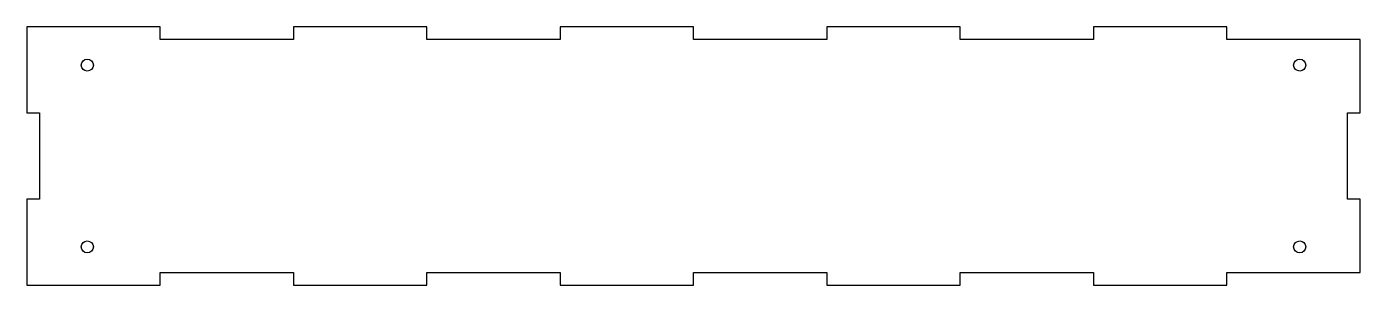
# Model space of a CAD drawing. Header units: millimetres. Extents: x -450 to -120, y -132 to -68.
import ezdxf

# ---------------------------------------------------------------- set-up
doc = ezdxf.new("R2010")
doc.units = ezdxf.units.MM
doc.layers.get('0').update_dxf_attribs({"linetype": 'CONTINUOUS'})

msp = doc.modelspace()

# ---------------------------------------------------------------- linework, layer by layer
msp.add_lwpolyline([(-123.2, -110.67), (-123.2, -89.33), (-120, -89.33), (-120, -71.2), (-153, -71.2), (-153, -68), (-186, -68), (-186, -71.2), (-219, -71.2), (-219, -68), (-252, -68), (-252, -71.2), (-285, -71.2), (-285, -68), (-318, -68), (-318, -71.2), (-351, -71.2), (-351, -68), (-384, -68), (-384, -71.2), (-417, -71.2), (-417, -68), (-450, -68), (-450, -89.33), (-446.8, -89.33), (-446.8, -110.67), (-450, -110.67), (-450, -132), (-417, -132), (-417, -128.8), (-384, -128.8), (-384, -132), (-351, -132), (-351, -128.8), (-318, -128.8), (-318, -132), (-285, -132), (-285, -128.8), (-252, -128.8), (-252, -132), (-219, -132), (-219, -128.8), (-186, -128.8), (-186, -132), (-153, -132), (-153, -128.8), (-120, -128.8), (-120, -110.67)], close=True)
for centre in [(-435, -77.5), (-135, -77.5), (-435, -122.5), (-135, -122.5)]:
    msp.add_circle(centre, 1.5)

doc.saveas('drawing.dxf')
